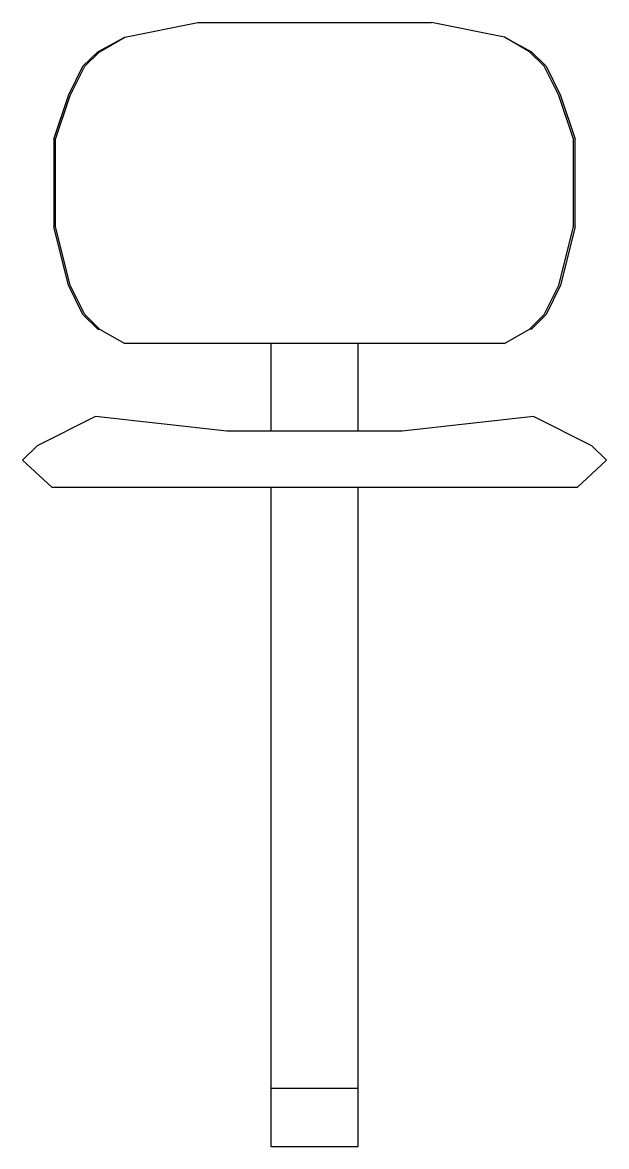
# Model space of a CAD drawing. Extents: x -0.254 to 0.254, y 0 to 0.978.
import ezdxf

# ---------------------------------------------------------------- set-up
doc = ezdxf.new("R2010")
doc.units = 0
doc.layers.get('0').update_dxf_attribs({"linetype": 'CONTINUOUS'})

msp = doc.modelspace()

# ---------------------------------------------------------------- linework, layer by layer
at = {"color": 0, "linetype": 'BYBLOCK'}
for p, q in [((-0.16505, 0.96522), (-0.10156, 0.97789)), ((-0.10156, 0.97789), (0.10171, 0.97789)), ((0.1652, 0.96522), (0.10171, 0.97789)), ((-0.18857, 0.95246), (-0.16505, 0.96522)), ((-0.18706, 0.95246), (-0.16505, 0.96522)), ((0.1652, 0.96522), (0.18872, 0.95246)), ((0.18706, 0.95246), (0.1652, 0.96522)), ((-0.20139, 0.9398), (-0.18857, 0.95246)), ((-0.19973, 0.9398), (-0.18706, 0.95246)), ((-0.18857, 0.95246), (-0.18706, 0.95246)), ((0.19988, 0.9398), (0.18706, 0.95246)), ((0.18706, 0.95246), (0.18872, 0.95246)), ((0.18872, 0.95246), (0.20139, 0.9398)), ((-0.21406, 0.91437), (-0.20139, 0.9398)), ((-0.2124, 0.91437), (-0.19973, 0.9398)), ((0.21255, 0.91437), (0.19988, 0.9398)), ((0.20139, 0.9398), (0.21406, 0.91437)), ((-0.22672, 0.87628), (-0.21406, 0.91437)), ((-0.22522, 0.87628), (-0.2124, 0.91437)), ((0.22522, 0.87628), (0.21255, 0.91437)), ((0.21406, 0.91437), (0.22687, 0.87628)), ((-0.22672, 0.87628), (-0.22672, 0.8001)), ((-0.22522, 0.8001), (-0.22522, 0.87628)), ((0.22522, 0.8001), (0.22522, 0.87628)), ((0.22687, 0.8001), (0.22687, 0.87628)), ((-0.21406, 0.74925), (-0.22672, 0.8001)), ((-0.2124, 0.74925), (-0.22522, 0.8001)), ((0.21255, 0.74925), (0.22522, 0.8001)), ((0.22687, 0.8001), (0.21406, 0.74925)), ((-0.20139, 0.72392), (-0.21406, 0.74925)), ((-0.19973, 0.72392), (-0.2124, 0.74925)), ((0.19988, 0.72392), (0.21255, 0.74925)), ((0.21406, 0.74925), (0.20139, 0.72392)), ((-0.18857, 0.71116), (-0.20139, 0.72392)), ((-0.18706, 0.71116), (-0.19973, 0.72392)), ((0.18706, 0.71116), (0.19988, 0.72392)), ((0.20139, 0.72392), (0.18872, 0.71116)), ((-0.18857, 0.71116), (-0.18706, 0.71116)), ((-0.18706, 0.71116), (-0.16505, 0.69849)), ((0.1652, 0.69849), (0.18706, 0.71116)), ((0.18872, 0.71116), (0.18706, 0.71116)), ((0.1652, 0.69849), (-0.16505, 0.69849)), ((-0.03808, 0.69849), (-0.03808, 0.62231)), ((0.03808, 0.62231), (0.03808, 0.69849)), ((-0.19053, 0.63498), (-0.2412, 0.60955)), ((-0.07623, 0.62231), (-0.19053, 0.63498)), ((0.19053, 0.63498), (0.07623, 0.62231)), ((0.24135, 0.60955), (0.19053, 0.63498)), ((0.07623, 0.62231), (-0.07623, 0.62231)), ((-0.2412, 0.60955), (-0.25402, 0.59707)), ((0.24135, 0.60955), (0.25402, 0.59707)), ((-0.25402, 0.59707), (-0.22853, 0.57363)), ((0.25402, 0.59707), (0.22868, 0.57363)), ((-0.22853, 0.57363), (0.22868, 0.57363)), ((-0.03808, 0.57363), (-0.03808, 0)), ((0.03808, 0), (0.03808, 0.57363)), ((-0.03808, 0.05076), (0.03808, 0.05076)), ((-0.03808, 0), (0.03808, 0))]:
    msp.add_line(p, q, dxfattribs=at)

doc.saveas('drawing.dxf')
